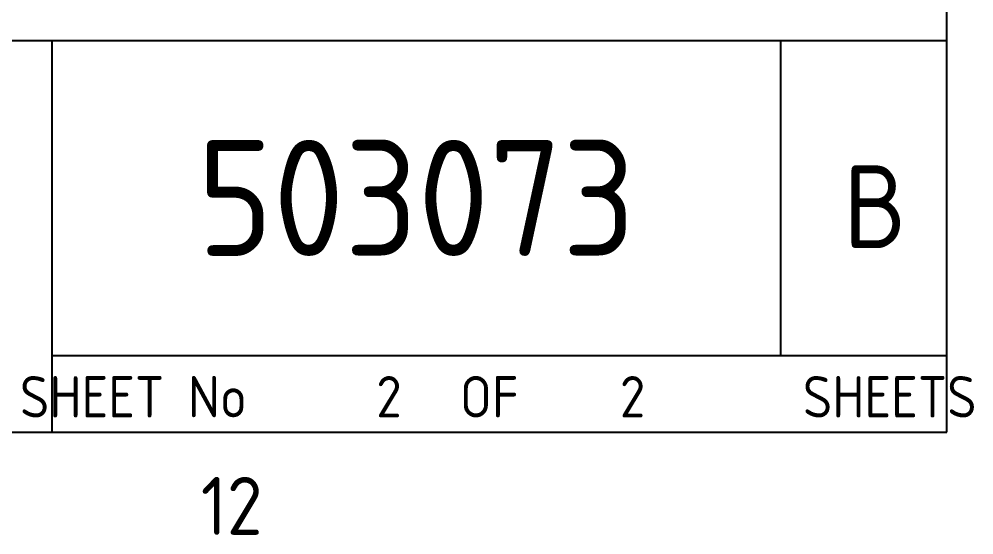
# Paper-space layout 'PAGE 2' of a CAD drawing. Header units: metres, sheet in millimetres. Extents: x -9 to 824, y -5 to 581.
# Drawn here: x 759.5 to 817.1, y -2.6 to 28.5 of the extents above; entities that cross this region are included whole.
import ezdxf
from ezdxf.enums import TextEntityAlignment as Align

# ---------------------------------------------------------------- set-up
doc = ezdxf.new("R2010")
doc.units = ezdxf.units.M
doc.layers.add('_User Miscellaneous1', color=7, linetype='Continuous')
doc.layers.add('Notes', color=7, linetype='Continuous')
doc.styles.add('iecISOCP', font='isocp.shx')
doc.styles.get("Standard").update_dxf_attribs({"font": 'arial.ttf'})

# ---------------------------------------------------------------- blocks, each defined once
blk = doc.blocks.new('A1_FRAME_TITLE')
at = {"layer": '_User Miscellaneous1', "color": 7, "linetype": 'Continuous'}
blk.add_line((824.367, 5.973), (824.367, 574.394), dxfattribs=at)
at = {"layer": '_User Miscellaneous1', "color": 7}
for p, q in [((754.367, 29.618), (824.367, 29.618)), ((770.367, 29.618), (770.367, 5.973)), ((814.367, 10.618), (814.367, 29.618)), ((770.367, 10.618), (824.367, 10.618))]:
    blk.add_line(p, q, dxfattribs=at)
at = {"layer": '_User Miscellaneous1', "color": 7, "linetype": 'Continuous', "flags": 128}
blk.add_lwpolyline([(123.798, 5.973), (824.367, 5.973)], dxfattribs=at)
at = {"layer": '_User Miscellaneous1', "color": 7, "style": 'iecISOCP'}
blk.add_text('SHEET No         OF            SHEETS', height=2.5, dxfattribs=at).set_placement((797.306, 8.119), align=Align.MIDDLE_CENTER)
blk.add_text('12', height=3.5, dxfattribs=at).set_placement((779.36, -0.22))
at = {"layer": '_User Miscellaneous1', "color": 7, "style": 'iecISOCP', "flags": 8}
blk.add_attdef('VERSION_NO', text='', height=2.5, rotation=90, dxfattribs=at).set_placement((302.037, 43.812), align=Align.MIDDLE_CENTER)
at = {"layer": '_User Miscellaneous1', "color": 7, "style": 'iecISOCP'}
for tag, p in [('CAP_NO', (513.188, 43.457)), ('IE_NUM', (513.05, 37.81)), ('REF_No_1', (335.241, 32.31)), ('REF_1', (362.523, 32.31)), ('HV_SWITCH', (513.463, 32.163)), ('GEN_WO', (441.708, 31.763)), ('REF_No_2', (335.241, 26.31)), ('REF_2', (362.523, 26.31)), ('OH_WO', (441.708, 25.812)), ('UBD_REF', (513.05, 25.828)), ('REF_No_3', (335.241, 20.31)), ('REF_3', (362.523, 20.31)), ('UG_WO', (441.708, 20.052)), ('GIS_MAP_No', (513.05, 20.043)), ('REF_No_4', (335.241, 14.31)), ('REF_4', (362.523, 14.31)), ('SUB_WO', (441.708, 13.812)), ('HV_OP_DIAG', (513.326, 14.199)), ('LGA', (512.945, 7.777)), ('ExportID', (9.082, 2.39))]:
    blk.add_attdef(tag, p, '', height=2.5, dxfattribs=at)
at = {"layer": '_User Miscellaneous1', "color": 7}
for p in [(29.903, 23.294), (44.048, 23.294)]:
    blk.add_attdef('DRAFT_NUM', p, '', height=2.5, rotation=90, dxfattribs=at)
at = {"layer": '_User Miscellaneous1', "color": 7, "style": 'iecISOCP'}
for tag, height, p in [('T1', 3.5, (684.374, 39.465)), ('T2', 3.5, (684.374, 34.346)), ('scale', 2.5, (567.756, 33.269)), ('T3', 3.5, (684.374, 28.92)), ('DRAWN', 2.5, (567.756, 24.931)), ('T4', 3.5, (684.374, 23.657)), ('REV', 5, (820.054, 17.095)), ('T5', 3.5, (684.374, 18.231)), ('DATE', 2.5, (567.756, 16.88)), ('T6', 3.5, (684.374, 12.969)), ('DESIGN', 2.5, (605.617, 9.155)), ('CHD', 2.5, (567.756, 8.372))]:
    blk.add_attdef(tag, text='', height=height, dxfattribs=at).set_placement(p, align=Align.CENTER)
blk.add_attdef('NUM', text='', height=7, dxfattribs=at).set_placement((792.367, 20.118), align=Align.MIDDLE_CENTER)
for tag, p in [('NS', (790.712, 8.119)), ('SHTS', (805.412, 8.119))]:
    blk.add_attdef(tag, text='', height=2.5, dxfattribs=at).set_placement(p, align=Align.MIDDLE)
at = {"layer": '_User Miscellaneous1', "color": 7, "style": 'iecISOCP', "flags": 1}
for tag, p in [('ProjectType', (14.175, -26.797)), ('ProjectNumber', (23.56, -26.818)), ('DrawingNumber', (35.514, -26.803)), ('ProjectDescription', (47.564, -26.825)), ('ExportDate', (60.284, -26.789)), ('ExportUserName', (69.155, -26.8)), ('DesignerCompanyName', (81.484, -26.793)), ('ExportAreaOfInterest', (97.1, -26.813)), ('GIS_SUCCESS', (111.997, -26.78)), ('CAD_SUCCESS', (121.789, -26.783)), ('DEPOTCODE', (132.106, -26.877)), ('ExportCategories', (140.083, -26.797)), ('Comments', (154.385, -26.883))]:
    blk.add_attdef(tag, p, '', height=1, dxfattribs=at)

psp = doc.layouts.new('PAGE 2')

# ---------------------------------------------------------------- block references
at = {"layer": '_User Miscellaneous1'}
ref = psp.add_blockref('A1_FRAME_TITLE', (-8.862, -2.429), dxfattribs=at)
ref.add_attrib('NUM', '503073', dxfattribs={"layer": 'Notes', "height": 7, "style": 'iecISOCP'}).set_placement((783.505, 17.69), align=Align.MIDDLE_CENTER)
ref.add_attrib('REV', 'B', dxfattribs={"layer": 'Notes', "height": 5, "style": 'iecISOCP'}).set_placement((811.192, 14.667), align=Align.CENTER)
ref.add_attrib('NS', '2', dxfattribs={"layer": 'Notes', "color": 7, "height": 2.5, "style": 'iecISOCP'}).set_placement((781.85, 5.69), align=Align.MIDDLE)
ref.add_attrib('SHTS', '2', dxfattribs={"layer": 'Notes', "color": 7, "height": 2.5, "style": 'iecISOCP'}).set_placement((796.55, 5.69), align=Align.MIDDLE)

doc.saveas('drawing.dxf')
